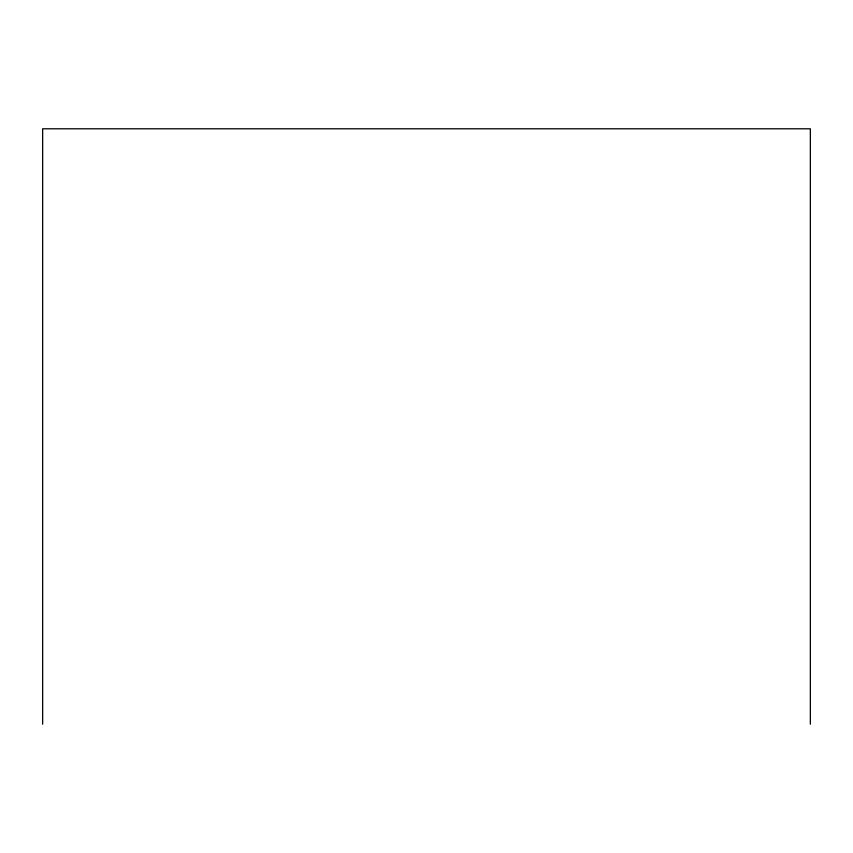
<?xml version="1.0" encoding="UTF-8"?>
<svg xmlns="http://www.w3.org/2000/svg" width="853" height="853" viewBox="0 0 853 853"><rect width="100%" height="100%" fill="white"/><g stroke="black" fill="none" stroke-linecap="round" stroke-linejoin="round"><path stroke-width="1.28" d="M810.35 724.208L810.35 128.792L42.65 128.792L42.65 724.208"/></g></svg>
